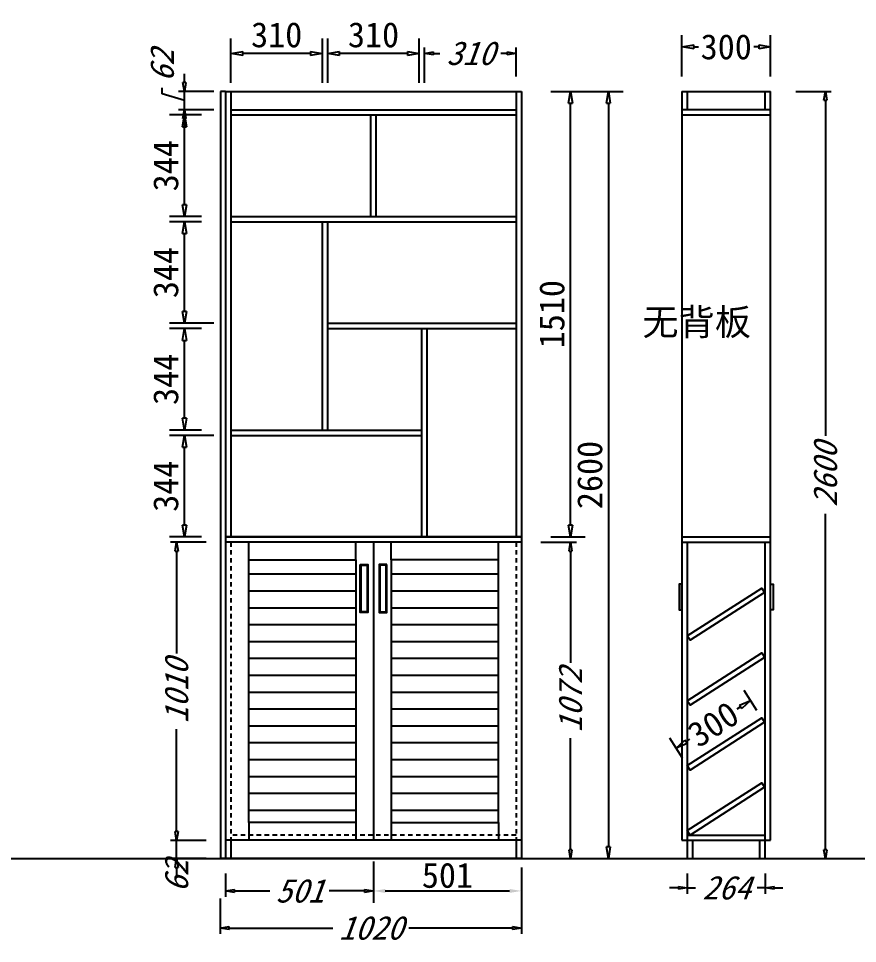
# Model space of a CAD drawing. Header units: millimetres. Extents: x 366509 to 398313, y -1245498 to -1202747.
# Drawn here: x 381884 to 384726, y -1221403 to -1218268 of the extents above; entities that cross this region are included whole.
import ezdxf

# ---------------------------------------------------------------- set-up
doc = ezdxf.new("R2010")
doc.units = ezdxf.units.MM
doc.header["$LTSCALE"] = 20
doc.linetypes.add('JIS_02_0.7', pattern=[1.35, 0.75, -0.6])
doc.layers.get('Defpoints').update_dxf_attribs({"color": 250})
doc.styles.get("Standard").update_dxf_attribs({"font": 'SimSun.ttf', "height": 85})
doc.styles.add('汉字', font='SimSun.ttf', dxfattribs={"oblique": 20, "height": 80})
doc.dimstyles.new('200', dxfattribs={"dimtxt": 90, "dimasz": 40, "dimexe": 50, "dimexo": 100, "dimgap": 20, "dimtad": 1, "dimdec": 0, "dimtxsty": 'Standard', "dimblk": 'CLOSEDBLANK', "dimcen": 100, "dimdle": 50, "dimclrd": 256, "dimclre": 256, "dimclrt": 256, "dimadec": 0, "dimazin": 0, "dimtfac": 1, "dimtdec": 0, "dimtmove": 2, "dimatfit": 3, "dimldrblk": 'CLOSEDBLANK', "dimfxl": 100, "dimfxlon": 1, "dimlwd": 25, "dimlwe": 25, "dimarcsym": 0})
doc.dimstyles.new('ISO-25', dxfattribs={"dimtxt": 2.5, "dimasz": 2.5, "dimexe": 1.25, "dimexo": 0.625, "dimtad": 1, "dimtxsty": 'Standard', "dimcen": 2.5, "dimadec": 0, "dimazin": 0, "dimtfac": 1, "dimtmove": 0, "dimatfit": 3, "dimfxl": 1, "dimarcsym": 0})
doc.dimstyles.get("Standard").update_dxf_attribs({"dimtxt": 0.18, "dimasz": 0.18, "dimexe": 0.18, "dimexo": 0.0625, "dimgap": 0.09, "dimtad": 0, "dimtih": 1, "dimtoh": 1, "dimdec": 4, "dimzin": 0, "dimdsep": 46, "dimtxsty": 'Standard', "dimcen": 0.09, "dimadec": 0, "dimazin": 0, "dimtfac": 1, "dimtdec": 4, "dimtofl": 0, "dimtmove": 0, "dimatfit": 3, "dimfxl": 1, "dimtolj": 1, "dimtzin": 0, "dimarcsym": 0})
doc.dimstyles.new('周文晶', dxfattribs={"dimtxt": 70, "dimasz": 40, "dimexe": 40, "dimexo": 30, "dimgap": 10, "dimtad": 0, "dimdec": 0, "dimtxsty": 'Standard', "dimblk": 'CLOSEDBLANK', "dimcen": 200, "dimclrd": 256, "dimclre": 256, "dimadec": 0, "dimazin": 0, "dimtfac": 1, "dimtdec": 0, "dimtmove": 0, "dimatfit": 3, "dimldrblk": 'CLOSEDBLANK', "dimfxl": 100, "dimfxlon": 1, "dimarcsym": 0})

# ---------------------------------------------------------------- blocks, each defined once
blk = doc.blocks.new('_ClosedBlank')
at = {"color": 0, "linetype": 'ByBlock', "lineweight": -2}
for p, q in [((-1, 0.167), (0, 0)), ((-1, 0.167), (-1, -0.167)), ((0, 0), (-1, -0.167))]:
    blk.add_line(p, q, dxfattribs=at)
blk = doc.blocks.new('*D766')
at = {"lineweight": 25, "transparency": 16777216}
for p, q in [((382419.4, -1221023.1), (382419.4, -1220993.1)), ((382519.4, -1221053.1), (382399.4, -1221053.1)), ((382419.4, -1221115.1), (382419.4, -1221053.1)), ((382519.4, -1221115.1), (382399.4, -1221115.1)), ((382419.4, -1221145.1), (382419.4, -1221175.1))]:
    blk.add_line(p, q, dxfattribs=at)
at = {"layer": 'Defpoints', "color": 0, "transparency": 16777216}
for p in [(382419.4, -1221053.1), (382603.7, -1221053.1), (382585.7, -1221115.1)]:
    blk.add_point(p, dxfattribs=at)
at = {"lineweight": 25, "transparency": 16777216, "xscale": 30, "yscale": 30, "zscale": 30}
for p, rotation in [((382419.4, -1221053.1), 270), ((382419.4, -1221115.1), 90)]:
    blk.add_blockref('_ClosedBlank', p, dxfattribs=dict(at, rotation=rotation))
at = {"lineweight": -3, "transparency": 16777216, "insert": (382419.4, -1221175.1), "char_height": 80, "attachment_point": 5, "rotation": 90, "style": '汉字'}
blk.add_mtext('62', dxfattribs=at)
blk = doc.blocks.new('*D767')
at = {"lineweight": 25, "transparency": 16777216}
for p, q in [((382519.4, -1220043.1), (382399.4, -1220043.1)), ((382419.4, -1220073.1), (382419.4, -1220419.5)), ((382419.4, -1221023.1), (382419.4, -1220676.7)), ((382519.4, -1221053.1), (382399.4, -1221053.1))]:
    blk.add_line(p, q, dxfattribs=at)
at = {"layer": 'Defpoints', "color": 0, "transparency": 16777216}
for p in [(382419.4, -1220043.1), (382603.7, -1220043.1), (382603.7, -1221053.1)]:
    blk.add_point(p, dxfattribs=at)
at = {"lineweight": 25, "transparency": 16777216, "xscale": 30, "yscale": 30, "zscale": 30}
for p, rotation in [((382419.4, -1220043.1), 90), ((382419.4, -1221053.1), 270)]:
    blk.add_blockref('_ClosedBlank', p, dxfattribs=dict(at, rotation=rotation))
at = {"lineweight": -3, "transparency": 16777216, "insert": (382419.4, -1220548.1), "char_height": 80, "attachment_point": 5, "rotation": 90, "style": '汉字'}
blk.add_mtext('1010', dxfattribs=at)
blk = doc.blocks.new('*D775')
at = {"lineweight": 25, "transparency": 16777216}
for p, q in [((383259.7, -1218486.5), (383259.7, -1218366.5)), ((383569.7, -1218465.2), (383569.7, -1218366.5)), ((383289.7, -1218386.5), (383311.5, -1218386.5)), ((383539.7, -1218386.5), (383518, -1218386.5))]:
    blk.add_line(p, q, dxfattribs=at)
at = {"layer": 'Defpoints', "color": 0, "transparency": 16777216}
for p in [(383569.7, -1218386.5), (383569.7, -1218515.2), (383259.7, -1218957.1)]:
    blk.add_point(p, dxfattribs=at)
at = {"lineweight": 25, "transparency": 16777216, "xscale": 30, "yscale": 30, "zscale": 30, "rotation": 180}
blk.add_blockref('_ClosedBlank', (383259.7, -1218386.5), dxfattribs=at)
at = {"lineweight": 25, "transparency": 16777216, "xscale": 30, "yscale": 30, "zscale": 30}
blk.add_blockref('_ClosedBlank', (383569.7, -1218386.5), dxfattribs=at)
at = {"lineweight": -3, "transparency": 16777216, "insert": (383414.7, -1218386.5), "char_height": 80, "attachment_point": 5, "style": '汉字'}
blk.add_mtext('310', dxfattribs=at)
blk = doc.blocks.new('*D768')
at = {"lineweight": 25, "transparency": 16777216}
for p, q in [((382567.7, -1221250.2), (382567.7, -1221370.2)), ((383587.7, -1221250.2), (383587.7, -1221370.2)), ((382597.7, -1221350.2), (382949.1, -1221350.2)), ((383557.7, -1221350.2), (383206.3, -1221350.2))]:
    blk.add_line(p, q, dxfattribs=at)
at = {"layer": 'Defpoints', "color": 0, "transparency": 16777216}
for p in [(382567.7, -1221115.1), (383587.7, -1221115.1), (383587.7, -1221350.2)]:
    blk.add_point(p, dxfattribs=at)
at = {"lineweight": 25, "transparency": 16777216, "xscale": 30, "yscale": 30, "zscale": 30, "rotation": 180}
blk.add_blockref('_ClosedBlank', (382567.7, -1221350.2), dxfattribs=at)
at = {"lineweight": 25, "transparency": 16777216, "xscale": 30, "yscale": 30, "zscale": 30}
blk.add_blockref('_ClosedBlank', (383587.7, -1221350.2), dxfattribs=at)
at = {"lineweight": -3, "transparency": 16777216, "insert": (383077.7, -1221350.2), "char_height": 80, "attachment_point": 5, "style": '汉字'}
blk.add_mtext('1020', dxfattribs=at)
blk = doc.blocks.new('*D776')
at = {"lineweight": 25, "transparency": 16777216}
for p, q in [((384149.5, -1221165.1), (384149.5, -1221234.1)), ((384413.9, -1221165.1), (384413.9, -1221234.1)), ((384119.5, -1221214.1), (384089.5, -1221214.1)), ((384149.5, -1221214.1), (384177.1, -1221214.1)), ((384413.9, -1221214.1), (384386.3, -1221214.1)), ((384443.9, -1221214.1), (384473.9, -1221214.1))]:
    blk.add_line(p, q, dxfattribs=at)
at = {"layer": 'Defpoints', "color": 0, "transparency": 16777216}
for p in [(384149.5, -1221115.1), (384413.9, -1221115.1), (384413.9, -1221214.1)]:
    blk.add_point(p, dxfattribs=at)
at = {"lineweight": 25, "transparency": 16777216, "xscale": 30, "yscale": 30, "zscale": 30}
blk.add_blockref('_ClosedBlank', (384149.5, -1221214.1), dxfattribs=at)
at = {"lineweight": 25, "transparency": 16777216, "xscale": 30, "yscale": 30, "zscale": 30, "rotation": 180}
blk.add_blockref('_ClosedBlank', (384413.9, -1221214.1), dxfattribs=at)
at = {"lineweight": -3, "transparency": 16777216, "insert": (384281.7, -1221214.1), "char_height": 80, "attachment_point": 5, "style": '汉字'}
blk.add_mtext('264', dxfattribs=at)
blk = doc.blocks.new('*D777')
at = {"lineweight": 25, "transparency": 16777216}
for p, q in [((384517.8, -1218515.1), (384637.8, -1218515.1)), ((384617.8, -1218545.1), (384617.8, -1219682.9)), ((384617.8, -1221085.1), (384617.8, -1219947.2)), ((384517.8, -1221115.1), (384637.8, -1221115.1))]:
    blk.add_line(p, q, dxfattribs=at)
at = {"layer": 'Defpoints', "color": 0, "transparency": 16777216}
for p in [(384431.9, -1218515.1), (384431.9, -1221115.1), (384617.8, -1221115.1)]:
    blk.add_point(p, dxfattribs=at)
at = {"lineweight": 25, "transparency": 16777216, "xscale": 30, "yscale": 30, "zscale": 30}
for p, rotation in [((384617.8, -1218515.1), 90), ((384617.8, -1221115.1), 270)]:
    blk.add_blockref('_ClosedBlank', p, dxfattribs=dict(at, rotation=rotation))
at = {"lineweight": -3, "transparency": 16777216, "insert": (384617.8, -1219815.1), "char_height": 80, "attachment_point": 5, "rotation": 90, "style": '汉字'}
blk.add_mtext('2600', dxfattribs=at)
blk = doc.blocks.new('*D769')
at = {"lineweight": 25, "transparency": 16777216}
for p, q in [((383654.1, -1220043.1), (383774.1, -1220043.1)), ((383754.1, -1220073.1), (383754.1, -1220451.1)), ((383754.1, -1221085.1), (383754.1, -1220707)), ((383654.1, -1221115.1), (383774.1, -1221115.1))]:
    blk.add_line(p, q, dxfattribs=at)
at = {"layer": 'Defpoints', "color": 0, "transparency": 16777216}
for p in [(383587.7, -1220043.1), (383569.7, -1221115.1), (383754.1, -1221115.1)]:
    blk.add_point(p, dxfattribs=at)
at = {"lineweight": 25, "transparency": 16777216, "xscale": 30, "yscale": 30, "zscale": 30}
for p, rotation in [((383754.1, -1220043.1), 90), ((383754.1, -1221115.1), 270)]:
    blk.add_blockref('_ClosedBlank', p, dxfattribs=dict(at, rotation=rotation))
at = {"lineweight": -3, "transparency": 16777216, "insert": (383754.1, -1220579.1), "char_height": 80, "attachment_point": 5, "rotation": 90, "style": '汉字'}
blk.add_mtext('1072', dxfattribs=at)
blk = doc.blocks.new('*D778')
at = {"lineweight": 25, "transparency": 16777216}
for p, q in [((382445.9, -1218485.2), (382445.9, -1218455.2)), ((382370.9, -1218523.7), (382370.9, -1218503.7)), ((382445.9, -1218546.2), (382370.9, -1218523.7)), ((382545.9, -1218515.2), (382425.9, -1218515.2)), ((382445.9, -1218577.2), (382445.9, -1218515.2)), ((382445.9, -1218577.2), (382445.9, -1218515.2)), ((382545.9, -1218577.2), (382425.9, -1218577.2)), ((382445.9, -1218607.2), (382445.9, -1218637.2))]:
    blk.add_line(p, q, dxfattribs=at)
at = {"layer": 'Defpoints', "color": 0, "transparency": 16777216}
for p in [(382445.9, -1218515.2), (382603.7, -1218515.2), (382603.7, -1218577.2)]:
    blk.add_point(p, dxfattribs=at)
at = {"lineweight": 25, "transparency": 16777216, "xscale": 30, "yscale": 30, "zscale": 30}
for p, rotation in [((382445.9, -1218515.2), 270), ((382445.9, -1218577.2), 90)]:
    blk.add_blockref('_ClosedBlank', p, dxfattribs=dict(at, rotation=rotation))
at = {"lineweight": -3, "transparency": 16777216, "insert": (382370.9, -1218428.9), "char_height": 80, "attachment_point": 5, "rotation": 90, "style": '汉字'}
blk.add_mtext('62', dxfattribs=at)
blk = doc.blocks.new('*D770')
at = {"lineweight": 25, "transparency": 16777216}
for p, q in [((383086.7, -1221124.6), (383086.7, -1221244.6)), ((382585.7, -1221165.1), (382585.7, -1221244.6)), ((382615.7, -1221224.6), (382735.9, -1221224.6)), ((383056.7, -1221224.6), (382936.6, -1221224.6))]:
    blk.add_line(p, q, dxfattribs=at)
at = {"layer": 'Defpoints', "color": 0, "transparency": 16777216}
for p in [(383086.7, -1221053.1), (382585.7, -1221115.1), (382585.7, -1221224.6)]:
    blk.add_point(p, dxfattribs=at)
at = {"lineweight": 25, "transparency": 16777216, "xscale": 30, "yscale": 30, "zscale": 30, "rotation": 180}
blk.add_blockref('_ClosedBlank', (382585.7, -1221224.6), dxfattribs=at)
at = {"lineweight": 25, "transparency": 16777216, "xscale": 30, "yscale": 30, "zscale": 30}
blk.add_blockref('_ClosedBlank', (383086.7, -1221224.6), dxfattribs=at)
at = {"lineweight": -3, "transparency": 16777216, "insert": (382836.2, -1221224.6), "char_height": 80, "attachment_point": 5, "style": '汉字'}
blk.add_mtext('501', dxfattribs=at)
blk = doc.blocks.new('*D771')
at = {"lineweight": 25, "transparency": 16777216}
for p, q in [((383782.3, -1218515.2), (383932.3, -1218515.2)), ((383882.3, -1218555.2), (383882.3, -1221075.1)), ((383782.3, -1221115.1), (383932.3, -1221115.1))]:
    blk.add_line(p, q, dxfattribs=at)
at = {"layer": 'Defpoints', "color": 0, "transparency": 16777216}
for p in [(383425.8, -1218515.2), (383425.8, -1221115.1), (383882.3, -1221115.1)]:
    blk.add_point(p, dxfattribs=at)
at = {"lineweight": 25, "transparency": 16777216, "xscale": 40, "yscale": 40, "zscale": 40}
for p, rotation in [((383882.3, -1218515.2), 90), ((383882.3, -1221115.1), 270)]:
    blk.add_blockref('_ClosedBlank', p, dxfattribs=dict(at, rotation=rotation))
at = {"lineweight": -3, "transparency": 16777216, "insert": (383819.8, -1219815.1), "char_height": 85, "attachment_point": 5, "rotation": 90}
blk.add_mtext('2600', dxfattribs=at)
blk = doc.blocks.new('*D779')
at = {"lineweight": 25, "transparency": 16777216}
for p, q in [((382931.7, -1218486.5), (382931.7, -1218336.5)), ((383241.7, -1218486.5), (383241.7, -1218336.5)), ((383201.7, -1218386.5), (382971.7, -1218386.5))]:
    blk.add_line(p, q, dxfattribs=at)
at = {"layer": 'Defpoints', "color": 0, "transparency": 16777216}
for p in [(382931.7, -1218386.5), (383241.7, -1218957.1), (382931.7, -1219319.1)]:
    blk.add_point(p, dxfattribs=at)
at = {"lineweight": 25, "transparency": 16777216, "xscale": 40, "yscale": 40, "zscale": 40, "rotation": 180}
blk.add_blockref('_ClosedBlank', (382931.7, -1218386.5), dxfattribs=at)
at = {"lineweight": 25, "transparency": 16777216, "xscale": 40, "yscale": 40, "zscale": 40}
blk.add_blockref('_ClosedBlank', (383241.7, -1218386.5), dxfattribs=at)
at = {"lineweight": -3, "transparency": 16777216, "insert": (383086.7, -1218324), "char_height": 85, "attachment_point": 5}
blk.add_mtext('310', dxfattribs=at)
blk = doc.blocks.new('*D780')
at = {"lineweight": 25, "transparency": 16777216}
for p, q in [((382603.7, -1218486.5), (382603.7, -1218336.5)), ((382913.7, -1218486.5), (382913.7, -1218336.5)), ((382873.7, -1218386.5), (382643.7, -1218386.5))]:
    blk.add_line(p, q, dxfattribs=at)
at = {"layer": 'Defpoints', "color": 0, "transparency": 16777216}
for p in [(382603.7, -1218386.5), (382913.7, -1218957.1), (382603.7, -1219482.1)]:
    blk.add_point(p, dxfattribs=at)
at = {"lineweight": 25, "transparency": 16777216, "xscale": 40, "yscale": 40, "zscale": 40, "rotation": 180}
blk.add_blockref('_ClosedBlank', (382603.7, -1218386.5), dxfattribs=at)
at = {"lineweight": 25, "transparency": 16777216, "xscale": 40, "yscale": 40, "zscale": 40}
blk.add_blockref('_ClosedBlank', (382913.7, -1218386.5), dxfattribs=at)
at = {"lineweight": -3, "transparency": 16777216, "insert": (382758.7, -1218324), "char_height": 85, "attachment_point": 5}
blk.add_mtext('310', dxfattribs=at)
blk = doc.blocks.new('*D772')
at = {"lineweight": 25, "transparency": 16777216}
for p, q in [((382545.9, -1219681.1), (382395.9, -1219681.1)), ((382445.9, -1219985.1), (382445.9, -1219721.1)), ((382503.7, -1220025.1), (382395.9, -1220025.1))]:
    blk.add_line(p, q, dxfattribs=at)
at = {"layer": 'Defpoints', "color": 0, "transparency": 16777216}
for p in [(382445.9, -1219681.1), (382913.7, -1219681.1), (382603.7, -1220025.1)]:
    blk.add_point(p, dxfattribs=at)
at = {"lineweight": 25, "transparency": 16777216, "xscale": 40, "yscale": 40, "zscale": 40}
for p, rotation in [((382445.9, -1219681.1), 90), ((382445.9, -1220025.1), 270)]:
    blk.add_blockref('_ClosedBlank', p, dxfattribs=dict(at, rotation=rotation))
at = {"lineweight": -3, "transparency": 16777216, "insert": (382383.4, -1219853.1), "char_height": 85, "attachment_point": 5, "rotation": 90}
blk.add_mtext('344', dxfattribs=at)
blk = doc.blocks.new('*D781')
at = {"lineweight": 25, "transparency": 16777216}
for p, q in [((382503.7, -1219319.1), (382395.9, -1219319.1)), ((382445.9, -1219623.1), (382445.9, -1219359.1)), ((382503.7, -1219663.1), (382395.9, -1219663.1))]:
    blk.add_line(p, q, dxfattribs=at)
at = {"layer": 'Defpoints', "color": 0, "transparency": 16777216}
for p in [(382445.9, -1219319.1), (382603.7, -1219319.1), (382603.7, -1219663.1)]:
    blk.add_point(p, dxfattribs=at)
at = {"lineweight": 25, "transparency": 16777216, "xscale": 40, "yscale": 40, "zscale": 40}
for p, rotation in [((382445.9, -1219319.1), 90), ((382445.9, -1219663.1), 270)]:
    blk.add_blockref('_ClosedBlank', p, dxfattribs=dict(at, rotation=rotation))
at = {"lineweight": -3, "transparency": 16777216, "insert": (382383.4, -1219491.1), "char_height": 85, "attachment_point": 5, "rotation": 90}
blk.add_mtext('344', dxfattribs=at)
blk = doc.blocks.new('*D782')
at = {"lineweight": 25, "transparency": 16777216}
for p, q in [((382503.7, -1218957.1), (382395.9, -1218957.1)), ((382445.9, -1219261.1), (382445.9, -1218997.1)), ((382545.9, -1219301.1), (382395.9, -1219301.1))]:
    blk.add_line(p, q, dxfattribs=at)
at = {"layer": 'Defpoints', "color": 0, "transparency": 16777216}
for p in [(382445.9, -1218957.1), (382603.7, -1218957.1), (382931.7, -1219301.1)]:
    blk.add_point(p, dxfattribs=at)
at = {"lineweight": 25, "transparency": 16777216, "xscale": 40, "yscale": 40, "zscale": 40}
for p, rotation in [((382445.9, -1218957.1), 90), ((382445.9, -1219301.1), 270)]:
    blk.add_blockref('_ClosedBlank', p, dxfattribs=dict(at, rotation=rotation))
at = {"lineweight": -3, "transparency": 16777216, "insert": (382383.4, -1219129.1), "char_height": 85, "attachment_point": 5, "rotation": 90}
blk.add_mtext('344', dxfattribs=at)
blk = doc.blocks.new('*D783')
at = {"lineweight": 25, "transparency": 16777216}
for p, q in [((382503.7, -1218595.2), (382395.9, -1218595.2)), ((382445.9, -1218899.1), (382445.9, -1218635.2)), ((382503.7, -1218939.1), (382395.9, -1218939.1))]:
    blk.add_line(p, q, dxfattribs=at)
at = {"layer": 'Defpoints', "color": 0, "transparency": 16777216}
for p in [(382445.9, -1218595.2), (382603.7, -1218595.2), (382603.7, -1218939.1)]:
    blk.add_point(p, dxfattribs=at)
at = {"lineweight": 25, "transparency": 16777216, "xscale": 40, "yscale": 40, "zscale": 40}
for p, rotation in [((382445.9, -1218595.2), 90), ((382445.9, -1218939.1), 270)]:
    blk.add_blockref('_ClosedBlank', p, dxfattribs=dict(at, rotation=rotation))
at = {"lineweight": -3, "transparency": 16777216, "insert": (382383.4, -1218767.1), "char_height": 85, "attachment_point": 5, "rotation": 90}
blk.add_mtext('344', dxfattribs=at)
blk = doc.blocks.new('*D784')
at = {"lineweight": 25, "transparency": 16777216}
for p, q in [((383687.7, -1218515.2), (383804.1, -1218515.2)), ((383754.1, -1219985.1), (383754.1, -1218555.2)), ((383687.7, -1220025.1), (383804.1, -1220025.1))]:
    blk.add_line(p, q, dxfattribs=at)
at = {"layer": 'Defpoints', "color": 0, "transparency": 16777216}
for p in [(383587.7, -1218515.2), (383754.1, -1218515.2), (383587.7, -1220025.1)]:
    blk.add_point(p, dxfattribs=at)
at = {"lineweight": 25, "transparency": 16777216, "xscale": 40, "yscale": 40, "zscale": 40}
for p, rotation in [((383754.1, -1218515.2), 90), ((383754.1, -1220025.1), 270)]:
    blk.add_blockref('_ClosedBlank', p, dxfattribs=dict(at, rotation=rotation))
at = {"lineweight": -3, "transparency": 16777216, "insert": (383691.6, -1219270.1), "char_height": 85, "attachment_point": 5, "rotation": 90}
blk.add_mtext('1510', dxfattribs=at)
blk = doc.blocks.new('*D773')
at = {"color": 0, "lineweight": -2, "transparency": 16777216}
for p, q in [((383086.7, -1221124.6), (383086.7, -1221264.6)), ((383587.7, -1221145.1), (383587.7, -1221264.6)), ((383126.7, -1221224.6), (383547.7, -1221224.6))]:
    blk.add_line(p, q, dxfattribs=at)
at = {"color": 0, "transparency": 16777216}
for points in [[(383126.7, -1221217.9), (383126.7, -1221231.3), (383086.7, -1221224.6)], [(383547.7, -1221217.9), (383547.7, -1221231.3), (383587.7, -1221224.6)]]:
    blk.add_solid(points, dxfattribs=at)
at = {"layer": 'Defpoints', "color": 0, "transparency": 16777216}
for p in [(383086.7, -1221053.1), (383587.7, -1221115.1), (383587.7, -1221224.6)]:
    blk.add_point(p, dxfattribs=at)
at = {"color": 0, "lineweight": -3, "transparency": 16777216, "insert": (383337.2, -1221172.1), "char_height": 85, "attachment_point": 5}
blk.add_mtext('501', dxfattribs=at)
blk = doc.blocks.new('*D774')
at = {"lineweight": -2, "transparency": 16777216}
for p, q in [((384385.9, -1220612.8), (384342.6, -1220545.2)), ((384330.5, -1220600.5), (384317.1, -1220609.1)), ((384133.3, -1220774.7), (384090.1, -1220707.1)), ((384145.3, -1220719.2), (384158.7, -1220710.6))]:
    blk.add_line(p, q, dxfattribs=at)
at = {"layer": 'Defpoints', "color": 0, "transparency": 16777216}
for p in [(384364.2, -1220578.9), (384402.1, -1220638.1), (384149.5, -1220799.9)]:
    blk.add_point(p, dxfattribs=at)
at = {"lineweight": -2, "transparency": 16777216, "xscale": 40, "yscale": 40, "zscale": 40}
for p, rotation in [((384364.2, -1220578.9), 32.65196531533646), ((384111.6, -1220740.8), 212.6519653153365)]:
    blk.add_blockref('_ClosedBlank', p, dxfattribs=dict(at, rotation=rotation))
at = {"color": 0, "transparency": 16777216, "insert": (384237.9, -1220659.8), "char_height": 85, "attachment_point": 5, "rotation": 32.652}
blk.add_mtext('300', dxfattribs=at)
blk = doc.blocks.new('*D765')
at = {"lineweight": -2, "transparency": 16777216}
for p, q in [((384131.5, -1218464.7), (384131.5, -1218324.7)), ((384431.9, -1218464.7), (384431.9, -1218324.7)), ((384171.5, -1218364.7), (384187.7, -1218364.7)), ((384391.9, -1218364.7), (384375.8, -1218364.7))]:
    blk.add_line(p, q, dxfattribs=at)
at = {"layer": 'Defpoints', "color": 0, "transparency": 16777216}
for p in [(384431.9, -1218364.7), (384131.5, -1218515.1), (384431.9, -1218515.1)]:
    blk.add_point(p, dxfattribs=at)
at = {"lineweight": -2, "transparency": 16777216, "xscale": 40, "yscale": 40, "zscale": 40, "rotation": 180}
blk.add_blockref('_ClosedBlank', (384131.5, -1218364.7), dxfattribs=at)
at = {"lineweight": -2, "transparency": 16777216, "xscale": 40, "yscale": 40, "zscale": 40}
blk.add_blockref('_ClosedBlank', (384431.9, -1218364.7), dxfattribs=at)
at = {"color": 0, "transparency": 16777216, "insert": (384281.7, -1218364.7), "char_height": 85, "attachment_point": 5}
blk.add_mtext('300', dxfattribs=at)

msp = doc.modelspace()

# ---------------------------------------------------------------- hatches: boundary and pattern name
at = {"lineweight": -3}
h = msp.add_hatch(dxfattribs=at)
h.set_pattern_fill('LINE', color=250, scale=18, style=0)
h.set_pattern_definition([(0, (261667.02, -1213063.863), (0, 57.15), [])])
h.paths.add_polyline_path([(383509.742, -1220103.067), (383146.742, -1220103.067), (383146.742, -1220993.067), (383509.742, -1220993.067)])
h.paths.add_polyline_path([(382663.742, -1220993.067), (383026.742, -1220993.067), (383026.742, -1220103.067), (382663.742, -1220103.067)])

# ---------------------------------------------------------------- linework, layer by layer
for p, q in [((382567.742, -1218515.202), (382567.742, -1221115.067)), ((382585.742, -1218515.202), (382585.742, -1221115.067)), ((382585.742, -1218515.202), (383587.742, -1218515.202)), ((382603.742, -1218515.202), (382603.742, -1220025.067)), ((383313.853, -1218515.202), (383587.742, -1218515.202)), ((383569.742, -1218515.202), (383569.742, -1220025.067)), ((383587.742, -1218515.202), (383587.742, -1221115.067)), ((384131.534, -1218515.067), (384431.922, -1218515.067)), ((384131.534, -1218515.067), (384131.534, -1221053.067)), ((384149.534, -1218515.067), (384149.534, -1218577.067)), ((384413.922, -1218577.067), (384413.922, -1218515.067)), ((384431.922, -1221053.067), (384431.922, -1218515.067)), ((382603.742, -1218577.202), (383569.742, -1218577.202)), ((382603.742, -1218595.202), (383569.742, -1218595.202)), ((383077.742, -1218939.067), (383077.742, -1218595.202)), ((383095.742, -1218939.067), (383095.742, -1218595.202)), ((384131.534, -1218577.067), (384431.922, -1218577.067)), ((384131.534, -1218595.067), (384431.922, -1218595.067)), ((382603.742, -1218939.067), (383569.742, -1218939.067)), ((382603.742, -1218957.067), (383569.742, -1218957.067)), ((382913.742, -1219663.067), (382913.742, -1218957.067)), ((382931.742, -1219663.067), (382931.742, -1218957.067)), ((382931.742, -1219301.067), (383569.742, -1219301.067)), ((382931.742, -1219319.067), (383569.742, -1219319.067)), ((383250.742, -1220025.067), (383250.742, -1219319.067)), ((383268.742, -1220025.067), (383268.742, -1219319.067)), ((382603.742, -1219663.067), (383250.742, -1219663.067)), ((382603.742, -1219681.067), (383250.742, -1219681.067)), ((383587.742, -1220025.067), (382585.742, -1220025.067)), ((382585.742, -1220025.067), (383587.742, -1220025.067)), ((384131.534, -1220025.067), (384431.922, -1220025.067)), ((383587.742, -1220043.067), (382585.742, -1220043.067)), ((382663.742, -1220103.067), (382663.742, -1220043.067)), ((383026.742, -1220103.067), (383026.742, -1220043.067)), ((383086.742, -1220043.067), (383086.742, -1221053.067)), ((383146.742, -1220103.067), (383146.742, -1220043.067)), ((383509.742, -1220103.067), (383509.742, -1220043.067)), ((384131.534, -1220043.067), (384431.922, -1220043.067)), ((384149.534, -1220043.067), (384149.534, -1221115.067)), ((384413.922, -1221115.067), (384413.922, -1220043.067)), ((382663.742, -1220993.067), (382663.742, -1221053.067)), ((383026.742, -1220993.067), (383026.742, -1221053.067)), ((383146.742, -1220993.067), (383146.742, -1221053.067)), ((383509.742, -1220993.067), (383509.742, -1221053.067)), ((384149.534, -1221035.067), (384413.922, -1221035.067)), ((383587.742, -1221053.067), (382585.742, -1221053.067)), ((383569.742, -1221053.067), (383569.742, -1221115.067)), ((384131.534, -1221053.067), (384431.922, -1221053.067)), ((384167.534, -1221053.067), (384167.534, -1221115.067)), ((384395.922, -1221115.067), (384395.922, -1221053.067)), ((383587.742, -1221115.067), (382585.742, -1221115.067)), ((384149.534, -1221115.067), (384413.922, -1221115.067))]:
    msp.add_line(p, q, dxfattribs=at)
for p, q in [((382585.742, -1218515.202), (382567.742, -1218515.202)), ((382603.742, -1221053.067), (382603.742, -1221115.067)), ((366509.141, -1221115.067), (398312.891, -1221115.067)), ((382585.742, -1221115.067), (382567.742, -1221115.067))]:
    msp.add_line(p, q)
at = {"color": 250, "linetype": 'JIS_02_0.7', "lineweight": -3}
for p, q in [((382603.742, -1220043.067), (382603.742, -1221053.067)), ((383569.742, -1220043.067), (383569.742, -1221053.067)), ((383569.742, -1221035.067), (382603.742, -1221035.067))]:
    msp.add_line(p, q, dxfattribs=at)
at = {"lineweight": -3}
for points in [[(382663.742, -1220103.067), (383026.742, -1220103.067), (383026.742, -1220993.067), (382663.742, -1220993.067)], [(383041.447, -1220117.888), (383068.014, -1220117.888), (383068.014, -1220281.399), (383041.447, -1220281.399)], [(383044.447, -1220120.888), (383065.014, -1220120.888), (383065.014, -1220278.399), (383044.447, -1220278.399)], [(383132.038, -1220117.888), (383105.47, -1220117.888), (383105.47, -1220281.399), (383132.038, -1220281.399)], [(383129.038, -1220120.888), (383108.47, -1220120.888), (383108.47, -1220278.399), (383129.038, -1220278.399)], [(383509.742, -1220103.067), (383146.742, -1220103.067), (383146.742, -1220993.067), (383509.742, -1220993.067)]]:
    msp.add_lwpolyline(points, close=True, dxfattribs=at)
for points in [[(384131.534, -1220184.699), (384122.205, -1220184.699), (384122.205, -1220272.277), (384131.534, -1220272.277)], [(384431.922, -1220184.699), (384441.251, -1220184.699), (384441.251, -1220272.277), (384431.922, -1220272.277)]]:
    msp.add_lwpolyline(points, close=True)
for points in [[(384149.534, -1220359.912), (384402.123, -1220198.051), (384411.835, -1220213.207), (384159.246, -1220375.067), (384149.534, -1220359.912)], [(384149.534, -1220579.912), (384402.123, -1220418.051), (384411.835, -1220433.207), (384159.246, -1220595.067), (384149.534, -1220579.912)], [(384149.534, -1220799.912), (384402.123, -1220638.051), (384411.835, -1220653.207), (384159.246, -1220815.067), (384149.534, -1220799.912)], [(384149.534, -1221019.912), (384402.123, -1220858.051), (384411.835, -1220873.207), (384159.246, -1221035.067), (384149.534, -1221019.912)]]:
    msp.add_lwpolyline(points)

# ---------------------------------------------------------------- texts
at = {"lineweight": -3, "insert": (383997.601, -1219251.689), "char_height": 90, "width": 545.64139, "attachment_point": 1}
msp.add_mtext('无背板', dxfattribs=at)

# ---------------------------------------------------------------- dimensions: what is measured, and where the dimension line sits
at = {"lineweight": -3}
for base, p1, p2, picture, middle in [((382603.742, -1218386.531), (382913.742, -1218957.067), (382603.742, -1219482.067), '*D780', (382758.742, -1218324.031)), ((382931.742, -1218386.531), (383241.742, -1218957.067), (382931.742, -1219319.067), '*D779', (383086.742, -1218324.031))]:
    dim = msp.add_linear_dim(base=base, p1=p1, p2=p2, dimstyle='200', dxfattribs=at)
    dim.commit()
    dim.dimension.update_dxf_attribs({"geometry": picture, "text_midpoint": middle})
dim = msp.add_linear_dim(base=(384431.922, -1218364.688), p1=(384131.534, -1218515.067), p2=(384431.922, -1218515.067), dimstyle='周文晶')
dim.commit()
dim.dimension.update_dxf_attribs({"geometry": '*D765', "text_midpoint": (384281.728, -1218364.688)})
for base, p1, p2, dimstyle, override, picture, middle in [((383569.742, -1218386.531), (383259.742, -1218957.067), (383569.742, -1218515.202), 'Standard', {"dimtxt": 80, "dimasz": 30, "dimexe": 20, "dimexo": 50, "dimgap": 10, "dimtih": 0, "dimtoh": 0, "dimdec": 0, "dimzin": 8, "dimtxsty": '汉字', "dimblk": 'ClosedBlank', "dimcen": 2.5, "dimclrd": 256, "dimclre": 256, "dimclrt": 256, "dimtdec": 0, "dimtofl": 1, "dimtmove": 1, "dimldrblk": 'ClosedBlank', "dimfxl": 100, "dimfxlon": 1, "dimtolj": 0, "dimtzin": 8, "dimlwd": 25, "dimlwe": 25, "dimarcsym": 1}, '*D775', (383414.742, -1218386.531)), ((383587.742, -1221224.611), (383086.742, -1221053.067), (383587.742, -1221115.067), 'ISO-25', {"dimtxt": 70, "dimasz": 40, "dimexe": 40, "dimexo": 30, "dimgap": 10, "dimfxl": 100, "dimfxlon": 1}, '*D773', (383337.242, -1221172.111)), ((383587.742, -1221350.169), (382567.742, -1221115.067), (383587.742, -1221115.067), 'Standard', {"dimtxt": 80, "dimasz": 30, "dimexe": 20, "dimexo": 50, "dimgap": 10, "dimtih": 0, "dimtoh": 0, "dimdec": 0, "dimzin": 8, "dimtxsty": '汉字', "dimblk": 'ClosedBlank', "dimcen": 2.5, "dimclrd": 256, "dimclre": 256, "dimclrt": 256, "dimtdec": 0, "dimtofl": 1, "dimtmove": 1, "dimldrblk": 'ClosedBlank', "dimfxl": 100, "dimfxlon": 1, "dimtolj": 0, "dimtzin": 8, "dimlwd": 25, "dimlwe": 25, "dimarcsym": 1}, '*D768', (383077.742, -1221350.169)), ((384413.922, -1221214.097), (384149.534, -1221115.067), (384413.922, -1221115.067), 'Standard', {"dimtxt": 80, "dimasz": 30, "dimexe": 20, "dimexo": 50, "dimgap": 10, "dimtih": 0, "dimtoh": 0, "dimdec": 0, "dimzin": 8, "dimtxsty": '汉字', "dimblk": 'ClosedBlank', "dimcen": 2.5, "dimclrd": 256, "dimclre": 256, "dimclrt": 256, "dimtdec": 0, "dimtofl": 1, "dimtmove": 1, "dimldrblk": 'ClosedBlank', "dimfxl": 100, "dimfxlon": 1, "dimtolj": 0, "dimtzin": 8, "dimlwd": 25, "dimlwe": 25, "dimarcsym": 1}, '*D776', (384281.728, -1221214.097))]:
    dim = msp.add_linear_dim(base=base, p1=p1, p2=p2, dimstyle=dimstyle, override=override, dxfattribs=at)
    dim.commit()
    dim.dimension.update_dxf_attribs({"geometry": picture, "text_midpoint": middle})
for base, p1, p2, angle, picture, middle in [((382445.94, -1218515.202), (382603.742, -1218577.202), (382603.742, -1218515.202), 90, '*D778', (382370.94, -1218493.702)), ((384617.819, -1221115.067), (384431.922, -1218515.067), (384431.922, -1221115.067), 90, '*D777', (384617.819, -1219815.067)), ((382419.379, -1220043.067), (382603.742, -1221053.067), (382603.742, -1220043.067), 270, '*D767', (382419.379, -1220548.067)), ((383754.105, -1221115.067), (383587.742, -1220043.067), (383569.742, -1221115.067), 90, '*D769', (383754.105, -1220579.067)), ((382585.742, -1221224.611), (383086.742, -1221053.067), (382585.742, -1221115.067), 180, '*D770', (382836.242, -1221224.611))]:
    dim = msp.add_linear_dim(base=base, p1=p1, p2=p2, angle=angle, dimstyle='Standard', override={"dimtxt": 80, "dimasz": 30, "dimexe": 20, "dimexo": 50, "dimgap": 10, "dimtih": 0, "dimtoh": 0, "dimdec": 0, "dimzin": 8, "dimtxsty": '汉字', "dimblk": 'ClosedBlank', "dimcen": 2.5, "dimclrd": 256, "dimclre": 256, "dimclrt": 256, "dimtdec": 0, "dimtofl": 1, "dimtmove": 1, "dimldrblk": 'ClosedBlank', "dimfxl": 100, "dimfxlon": 1, "dimtolj": 0, "dimtzin": 8, "dimlwd": 25, "dimlwe": 25, "dimarcsym": 1}, dxfattribs=at)
    dim.commit()
    dim.dimension.update_dxf_attribs({"geometry": picture, "text_midpoint": middle})
for base, p1, p2, picture, middle in [((383882.332, -1221115.067), (383425.798, -1218515.202), (383425.798, -1221115.067), '*D771', (383819.832, -1219815.135)), ((383754.105, -1218515.202), (383587.742, -1220025.067), (383587.742, -1218515.202), '*D784', (383691.605, -1219270.135)), ((382445.94, -1218595.202), (382603.742, -1218939.067), (382603.742, -1218595.202), '*D783', (382383.44, -1218767.135)), ((382445.94, -1218957.067), (382931.742, -1219301.067), (382603.742, -1218957.067), '*D782', (382383.44, -1219129.067)), ((382445.94, -1219319.067), (382603.742, -1219663.067), (382603.742, -1219319.067), '*D781', (382383.44, -1219491.067)), ((382445.94, -1219681.067), (382603.742, -1220025.067), (382913.742, -1219681.067), '*D772', (382383.44, -1219853.067))]:
    dim = msp.add_linear_dim(base=base, p1=p1, p2=p2, angle=90, dimstyle='200', dxfattribs=at)
    dim.commit()
    dim.dimension.update_dxf_attribs({"geometry": picture, "text_midpoint": middle})
dim = msp.add_aligned_dim(p1=(384149.534, -1220799.912), p2=(384402.123, -1220638.051), distance=70.247, dimstyle='周文晶')
dim.commit()
dim.dimension.update_dxf_attribs({"geometry": '*D774', "text_midpoint": (384237.928, -1220659.836)})
dim = msp.add_linear_dim(base=(382419.379, -1221053.067), p1=(382585.742, -1221115.067), p2=(382603.742, -1221053.067), angle=270, dimstyle='Standard', override={"dimtxt": 80, "dimasz": 30, "dimexe": 20, "dimexo": 50, "dimgap": 10, "dimtih": 0, "dimtoh": 0, "dimdec": 0, "dimzin": 8, "dimtxsty": '汉字', "dimblk": 'ClosedBlank', "dimcen": 2.5, "dimclrd": 256, "dimclre": 256, "dimclrt": 256, "dimtdec": 0, "dimtofl": 1, "dimtmove": 1, "dimldrblk": 'ClosedBlank', "dimfxl": 100, "dimfxlon": 1, "dimtolj": 0, "dimtzin": 8, "dimlwd": 25, "dimlwe": 25, "dimarcsym": 1}, dxfattribs=at)
dim.commit()
dim.dimension.update_dxf_attribs({"geometry": '*D766', "text_midpoint": (382419.379, -1221175.067), "dimtype": 128})

doc.saveas('drawing.dxf')
